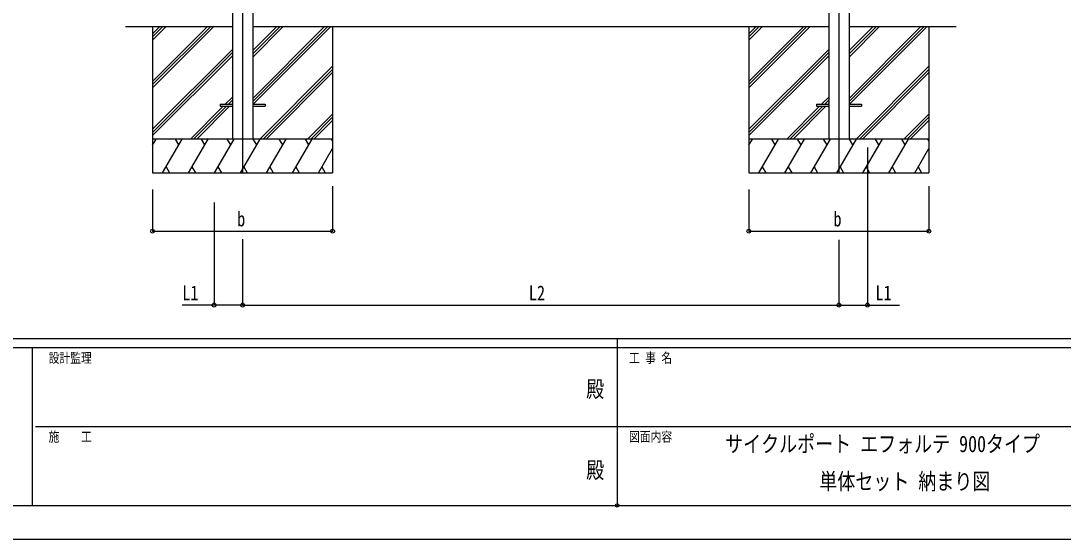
# Model space of a CAD drawing. Units: millimetres, scale not verified. Extents: x -8410 to 8410, y -5940 to 5940.
# Drawn here: x -2660 to 1972, y -5940 to -3638 of the extents above; entities that cross this region are included whole.
import ezdxf
from ezdxf.enums import TextEntityAlignment as Align

# ---------------------------------------------------------------- set-up
doc = ezdxf.new("R2010")
doc.units = ezdxf.units.MM
doc.header["$LTSCALE"] = 30
doc.header["$PDMODE"] = 32
doc.header["$PDSIZE"] = 15
for name, color, linetype in [('0-2_USER1', 3, 'Continuous'), ('0-3_YKK_12', 2, 'Continuous'), ('0-4_YKK_13', 4, 'Continuous'), ('0-5_YKK_A1', 4, 'Continuous'), ('0-6_YKK_D', 6, 'Continuous'), ('0-7_YKK_ZWAK', 7, 'Continuous')]:
    doc.layers.add(name, color=color, linetype=linetype)
doc.styles.add('ＭＳ ゴシック', font='')
doc.styles.get('ＭＳ ゴシック').set_extended_font_data('MS Gothic')

msp = doc.modelspace()

# ---------------------------------------------------------------- linework, layer by layer
at = {"layer": '0-3_YKK_12'}
for p, q in [((-1674.44, -1138.35), (-1674.44, -4312.76)), ((975.56, -1138.35), (975.56, -4312.76))]:
    msp.add_line(p, q, dxfattribs=at)
at = {"layer": '0-4_YKK_13'}
for p, q in [((-1774.44, -4008.26), (-1774.44, -4017.26)), ((-1774.44, -4008.26), (-1719.64, -4008.26)), ((-1774.44, -4017.26), (-1719.64, -4017.26)), ((-1629.24, -4008.26), (-1574.44, -4008.26)), ((-1629.24, -4017.26), (-1574.44, -4017.26)), ((-1574.44, -4008.26), (-1574.44, -4017.26)), ((875.56, -4008.26), (875.56, -4017.26)), ((875.56, -4008.26), (930.36, -4008.26)), ((875.56, -4017.26), (930.36, -4017.26)), ((1020.76, -4008.26), (1075.56, -4008.26)), ((1020.76, -4017.26), (1075.56, -4017.26)), ((1075.56, -4008.26), (1075.56, -4017.26))]:
    msp.add_line(p, q, dxfattribs=at)
at = {"layer": '0-5_YKK_A1'}
for p, q in [((-1719.64, -1533.76), (-1719.64, -4162.76)), ((-1629.24, -1533.76), (-1629.24, -4162.76)), ((930.36, -1533.76), (930.36, -4162.76)), ((1020.76, -1533.76), (1020.76, -4162.76)), ((-2195.47, -3662.76), (-1719.64, -3662.76)), ((-2074.64, -3662.76), (-2074.64, -4312.76)), ((-2074.64, -3906.94), (-1830.46, -3662.76)), ((-2074.64, -3921.08), (-1816.32, -3662.76)), ((-2074.64, -3935.22), (-1802.17, -3662.76)), ((-2074.64, -3723.09), (-2014.31, -3662.76)), ((-2074.64, -3708.95), (-2028.45, -3662.76)), ((-2074.64, -3694.81), (-2042.59, -3662.76)), ((-1629.44, -3982.23), (-1309.96, -3662.76)), ((-1629.44, -3996.38), (-1295.82, -3662.76)), ((-1629.44, -3798.39), (-1493.81, -3662.76)), ((-1629.44, -3784.25), (-1507.95, -3662.76)), ((-1629.44, -3770.1), (-1522.09, -3662.76)), ((-1629.24, -3662.76), (930.36, -3662.76)), ((-1627.18, -4008.26), (-1281.67, -3662.76)), ((-1274.64, -3662.76), (-1274.64, -4312.76)), ((575.36, -3662.76), (575.36, -4312.76)), ((575.36, -3906.94), (819.54, -3662.76)), ((575.36, -3921.08), (833.68, -3662.76)), ((575.36, -3935.22), (847.83, -3662.76)), ((575.36, -3723.09), (635.69, -3662.76)), ((575.36, -3708.95), (621.55, -3662.76)), ((575.36, -3694.81), (607.41, -3662.76)), ((1020.56, -3982.23), (1340.04, -3662.76)), ((1020.56, -3996.38), (1354.18, -3662.76)), ((1020.56, -3798.39), (1156.19, -3662.76)), ((1020.56, -3784.25), (1142.05, -3662.76)), ((1020.56, -3770.1), (1127.91, -3662.76)), ((1020.76, -3662.76), (1496.6, -3662.76)), ((1022.82, -4008.26), (1368.33, -3662.76)), ((1375.36, -3662.76), (1375.36, -4312.76)), ((-2074.64, -4119.07), (-1719.84, -3764.27)), ((-2074.64, -4133.21), (-1719.84, -3778.41)), ((-2074.64, -4147.35), (-1719.84, -3792.55)), ((575.36, -4119.07), (930.16, -3764.27)), ((575.36, -4133.21), (930.16, -3778.41)), ((575.36, -4147.35), (930.16, -3792.55)), ((-1597.83, -4162.76), (-1274.64, -3839.57)), ((1052.17, -4162.76), (1375.36, -3839.57)), ((-1583.69, -4162.76), (-1274.64, -3853.71)), ((-1569.54, -4162.76), (-1274.64, -3867.85)), ((1066.31, -4162.76), (1375.36, -3853.71)), ((1080.46, -4162.76), (1375.36, -3867.85)), ((-1751.7, -4008.26), (-1719.84, -3976.4)), ((898.3, -4008.26), (930.16, -3976.4)), ((-1906.2, -4162.76), (-1760.7, -4017.26)), ((-1892.05, -4162.76), (-1746.55, -4017.26)), ((-1877.91, -4162.76), (-1732.41, -4017.26)), ((-1737.55, -4008.26), (-1719.84, -3990.54)), ((-1723.41, -4008.26), (-1719.84, -4004.69)), ((743.8, -4162.76), (889.3, -4017.26)), ((757.95, -4162.76), (903.45, -4017.26)), ((772.09, -4162.76), (917.59, -4017.26)), ((912.45, -4008.26), (930.16, -3990.54)), ((926.59, -4008.26), (930.16, -4004.69)), ((-1385.7, -4162.76), (-1274.64, -4051.7)), ((-1371.55, -4162.76), (-1274.64, -4065.84)), ((1264.3, -4162.76), (1375.36, -4051.7)), ((1278.45, -4162.76), (1375.36, -4065.84)), ((-1357.41, -4162.76), (-1274.64, -4079.98)), ((1292.59, -4162.76), (1375.36, -4079.98)), ((-1274.64, -4162.76), (-2074.64, -4162.76)), ((-2074.64, -4190.26), (-2058.76, -4162.76)), ((-2029.89, -4312.76), (-1943.29, -4162.76)), ((-1958.29, -4188.74), (-1973.29, -4162.76)), ((-1914.42, -4312.76), (-1827.82, -4162.76)), ((-1842.82, -4188.74), (-1857.82, -4162.76)), ((-1798.95, -4312.76), (-1712.35, -4162.76)), ((-1727.35, -4188.74), (-1742.35, -4162.76)), ((-1683.48, -4312.76), (-1596.88, -4162.76)), ((-1611.88, -4188.74), (-1626.88, -4162.76)), ((-1568.01, -4312.76), (-1481.41, -4162.76)), ((-1496.41, -4188.74), (-1511.41, -4162.76)), ((-1452.54, -4312.76), (-1365.94, -4162.76)), ((-1395.94, -4162.76), (-1380.94, -4188.74)), ((-1280.47, -4162.76), (-1274.64, -4172.86)), ((1375.36, -4162.76), (575.36, -4162.76)), ((575.36, -4190.26), (591.24, -4162.76)), ((620.11, -4312.76), (706.71, -4162.76)), ((691.71, -4188.74), (676.71, -4162.76)), ((735.58, -4312.76), (822.18, -4162.76)), ((807.18, -4188.74), (792.18, -4162.76)), ((851.05, -4312.76), (937.65, -4162.76)), ((922.65, -4188.74), (907.65, -4162.76)), ((966.52, -4312.76), (1053.12, -4162.76)), ((1038.12, -4188.74), (1023.12, -4162.76)), ((1081.99, -4312.76), (1168.59, -4162.76)), ((1153.59, -4188.74), (1138.59, -4162.76)), ((1197.46, -4312.76), (1284.06, -4162.76)), ((1254.06, -4162.76), (1269.06, -4188.74)), ((1369.53, -4162.76), (1375.36, -4172.86)), ((-1337.07, -4312.76), (-1274.64, -4204.62)), ((1312.93, -4312.76), (1375.36, -4204.62)), ((-2014.89, -4286.78), (-1999.89, -4312.76)), ((-1899.42, -4286.78), (-1884.42, -4312.76)), ((-1783.95, -4286.78), (-1768.95, -4312.76)), ((-1668.48, -4286.78), (-1653.48, -4312.76)), ((-1553.01, -4286.78), (-1538.01, -4312.76)), ((-1437.54, -4286.78), (-1422.54, -4312.76)), ((-1322.07, -4286.78), (-1307.07, -4312.76)), ((635.11, -4286.78), (650.11, -4312.76)), ((750.58, -4286.78), (765.58, -4312.76)), ((866.05, -4286.78), (881.05, -4312.76)), ((981.52, -4286.78), (996.52, -4312.76)), ((1096.99, -4286.78), (1111.99, -4312.76)), ((1212.46, -4286.78), (1227.46, -4312.76)), ((1327.93, -4286.78), (1342.93, -4312.76)), ((-2074.64, -4312.76), (-1274.64, -4312.76)), ((575.36, -4312.76), (1375.36, -4312.76))]:
    msp.add_line(p, q, dxfattribs=at)
at = {"layer": '0-6_YKK_D'}
for p, q in [((1102.56, -4200.35), (1102.56, -4901.35)), ((-2074.64, -4386.3), (-2074.64, -4573.01)), ((-1274.64, -4372.08), (-1274.64, -4573.01)), ((575.36, -4386.3), (575.36, -4573.01)), ((1375.36, -4372.08), (1375.36, -4573.01)), ((-1801.44, -4444.08), (-1801.44, -4901.35)), ((-2074.64, -4572.01), (-1274.64, -4572.01)), ((575.36, -4572.01), (1375.36, -4572.01)), ((-1674.44, -4608.2), (-1674.44, -4901.35)), ((-1674.44, -4608.2), (-1674.44, -4901.35)), ((975.56, -4610.26), (975.56, -4901.35)), ((975.56, -4610.26), (975.56, -4901.35)), ((-1674.44, -4900.35), (975.56, -4900.35))]:
    msp.add_line(p, q, dxfattribs=at)
for points in [[(-1674.44, -4900.35), (-1801.44, -4900.35), (-1943.64, -4900.35)], [(975.56, -4900.35), (1102.56, -4900.35), (1244.76, -4900.35)]]:
    msp.add_lwpolyline(points, dxfattribs=at)
for centre in [(-2074.64, -4572.01), (-1274.64, -4572.01), (575.36, -4572.01), (1375.36, -4572.01), (-1801.44, -4900.35), (-1674.44, -4900.35), (-1674.44, -4900.35), (975.56, -4900.35), (975.56, -4900.35), (1102.56, -4900.35)]:
    msp.add_circle(centre, 8.5, dxfattribs=at)
at = {"layer": '0-7_YKK_ZWAK'}
for p, q in [((7790.04, -5050), (-7809.96, -5050)), ((-2609.96, -5090), (-7809.96, -5090)), ((-2609.96, -5090), (-2609.96, -5790)), ((-9.96, -5090), (-2609.96, -5090)), ((-9.96, -5050), (-9.96, -5790)), ((2590.04, -5090), (-9.96, -5090)), ((-2594.96, -5440), (-9.96, -5440)), ((-9.96, -5440), (2590.04, -5440)), ((-7809.96, -5790), (-2609.96, -5790)), ((-2609.96, -5790), (-9.96, -5790)), ((-9.96, -5790), (2590.04, -5790))]:
    msp.add_line(p, q, dxfattribs=at)
msp.add_lwpolyline([(-8410, -5940), (8410, -5940), (8410, 5940), (-8410, 5940)], close=True, dxfattribs=at)
msp.add_point((-9.96, -5790), dxfattribs=at)

# ---------------------------------------------------------------- texts
at = {"layer": '0-2_USER1', "style": 'ＭＳ ゴシック', "width": 0.8}
for s, p in [('サイクルポート エフォルテ 900タイプ', (469.84, -5575.49)), ('単体セット 納まり図', (888.51, -5742.15))]:
    msp.add_text(s, height=73.31, dxfattribs=at).set_placement(p, align=Align.BOTTOM_LEFT)
at = {"layer": '0-6_YKK_D', "style": 'ＭＳ ゴシック', "width": 0.8}
for s, p in [('b', (-1698.64, -4570.71)), ('b', (951.36, -4570.71)), ('L1', (-1942.34, -4899.05)), ('L2', (-402.24, -4899.05)), ('L1', (1137.86, -4899.05))]:
    msp.add_text(s, height=65.98, dxfattribs=at).set_placement(p, align=Align.BOTTOM_LEFT)
at = {"layer": '0-7_YKK_ZWAK', "style": 'ＭＳ ゴシック', "width": 0.8}
for s, height, p in [('設計監理', 43.99, (-2536.63, -5170)), ('工 事 名', 43.99, (42.54, -5170)), ('殿', 73.31, (-147.33, -5331.67)), ('施\u3000\u3000工', 43.99, (-2536.63, -5520)), ('図面内容', 43.99, (42.54, -5520)), ('殿', 73.31, (-147.33, -5691.67))]:
    msp.add_text(s, height=height, dxfattribs=at).set_placement(p, align=Align.BOTTOM_LEFT)

doc.saveas('drawing.dxf')
